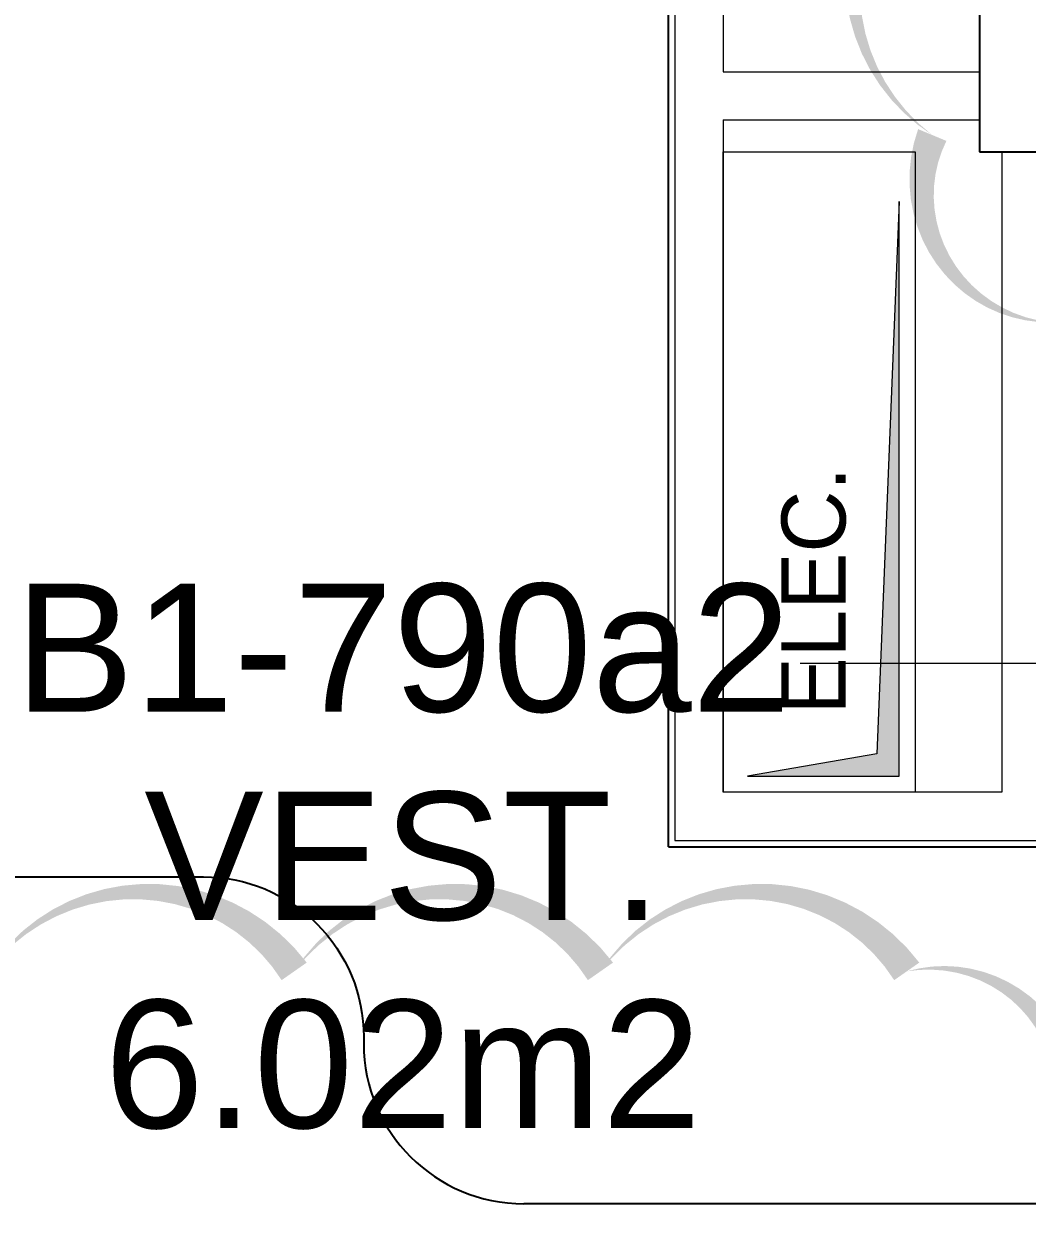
# Model space of a CAD drawing. Header units: metres. Extents: x -20317 to 2216, y -10281 to 3094.
# Drawn here: x -1756.7 to -1443.5, y -7917.6 to -7545.9 of the extents above; entities that cross this region are included whole.
import ezdxf
from ezdxf.enums import TextEntityAlignment as Align

# ---------------------------------------------------------------- set-up
doc = ezdxf.new("R2010")
doc.units = ezdxf.units.M
doc.header["$MEASUREMENT"] = 0
doc.layers.get('0').update_dxf_attribs({"color": 30, "lineweight": 0})
for name, color, linetype in [('6', 242, 'Continuous'), ('AG-PLASTER', 73, 'Continuous'), ('AG-TEXT', 7, 'Continuous'), ('V-2_Wall_Concrete', 160, 'Continuous')]:
    doc.layers.add(name, color=color, linetype=linetype)
for name, color, linetype, lineweight in [('AG-Wall', 4, 'Continuous', 20), ('AI-040', 2, 'Continuous', 20), ('AI-040 @ 250', 2, 'Continuous', 20), ('HOLD', 7, 'Continuous', 0), ('shaft', 3, 'Continuous', 20)]:
    doc.layers.add(name, color=color, linetype=linetype, lineweight=lineweight)
doc.styles.add('$0$ARIAL', font='arial.ttf', dxfattribs={"width": 0.9})
doc.styles.add('$0$IIS IKEA SANS', font='')
doc.styles.get('$0$IIS IKEA SANS').set_extended_font_data('IKEA Sans')

# ---------------------------------------------------------------- blocks, each defined once
blk = doc.blocks.new('A$C25E070F3')
at = {"layer": 'shaft'}
h = blk.add_hatch(color=256, dxfattribs=at)
h.dxf.hatch_style = 1
h.paths.add_polyline_path([(-824, -2050), (-350, -2050), (-350, -255.1), (-420, -1980)])
at = {"layer": 'AG-PLASTER'}
for q in [(-1070, 9500), (3370, -2270)]:
    blk.add_line((-1070, -2270), q, dxfattribs=at)
at = {"layer": 'AG-Wall'}
for p, q in [((-1050, 9850), (-1050, -2250)), ((-900, 3800), (-900, 150)), ((-900, 150), (-100, 150)), ((-900, 0), (-100, 0)), ((-900, 0), (-900, -2100)), ((-30, -100), (-30, -2100)), ((-30, -100), (-30, -2100)), ((-30, -2100), (-900, -2100)), ((-1050, -2250), (3350, -2250))]:
    blk.add_line(p, q, dxfattribs=at)
at = {"layer": 'shaft', "ltscale": 2000}
blk.add_lwpolyline([(-900, -100), (-300, -100), (-300, -2100), (-900, -2100), (-900, -100)], dxfattribs=at)
at = {"layer": 'shaft'}
blk.add_lwpolyline([(-824, -2050), (-350, -2050), (-350, -255.1), (-420, -1980), (-824, -2050)], dxfattribs=at)
at = {"layer": 'V-2_Wall_Concrete', "ltscale": 1000, "transparency": 33554687}
for p, q in [((-100, 9500), (-100, -100)), ((-100, -100), (500, -100))]:
    blk.add_line(p, q, dxfattribs=at)
at = {"layer": 'AG-TEXT', "ltscale": 0.3, "style": '$0$IIS IKEA SANS'}
blk.add_text('ELEC.', height=200, rotation=90, dxfattribs=at).set_placement((-517.6, -1856.8))
blk = doc.blocks.new('$0$A$C742A37F2')
at = {"layer": '6'}
blk.add_line((84.5809, -74.3082), (78.4285, -74.3082), dxfattribs=at)
blk.add_lwpolyline([(75.1007, -71.9728), (75.1007, -72.787, 0.414214), (75.6007, -73.287), (77.4285, -73.287, -0.414214), (77.9285, -73.787), (77.9285, -73.8082)], format="xyb", dxfattribs=at)
blk.add_arc((78.4285, -73.8082), 0.5, 180, 270, dxfattribs=at)
blk = doc.blocks.new('*U16')
at = {"style": '$0$ARIAL'}
for tag, p in [('NO', (1.676, 0.8)), ('MAHAL', (1.676, -1.8)), ('ALAN', (1.676, -4.4))]:
    blk.add_attdef(tag, text='', height=1.6, dxfattribs=at).set_placement(p, align=Align.MIDDLE_CENTER)

msp = doc.modelspace()

# ---------------------------------------------------------------- linework, layer by layer
at = {"layer": 'AI-040', "color": 2, "linetype": 'Continuous', "lineweight": 20}
msp.add_line((-1514.35, -7745.58), (-1356.76, -7745.58), dxfattribs=at)
at = {"layer": 'HOLD'}
msp.add_lwpolyline([(-1161.61, -7445.6, 0, 9.56, -0.517742), (-1151.61, -7541.2, 0, 9.56, -0.704914), (-1151.61, -7611.8, 0, 9.56, -0.470181), (-1254.87, -7614.13, 0, 9.56, -0.50363), (-1350.47, -7639.13, 0, 9.56, -0.581384), (-1436.07, -7639.13, 0, 9.56, -0.520567), (-1473.14, -7580.61, 0, 9.56, -0.520567), (-1473.14, -7485.01, 0, 9.56, -0.520567), (-1416.95, -7445.6, 0, 9.56, -0.520567), (-1321.35, -7445.6, 0, 9.56, -0.520567), (-1225.76, -7445.6, 0, 9.56, -0.601722)], format="xyseb", close=True, dxfattribs=at)
msp.add_lwpolyline([(-1767.89, -7841.8, 0, 9.56, -0.520567), (-1672.29, -7841.8, 0, 9.56, -0.520567), (-1576.7, -7841.8, 0, 9.56, -0.520567), (-1481.1, -7841.8, 0, 9.56, -0.520567), (-1430.91, -7887.2, 0, 9.56, -0.520567), (-1430.91, -7982.79, 0, 9.56, -0.520567), (-1430.91, -8078.39, 0, 9.56, -0.520567), (-1430.91, -8173.99, 0, 9.56, -0.520567), (-1430.91, -8269.58, 0, 9.56, -0.520567), (-1456.03, -8340.05, 0, 9.56, -0.520567), (-1551.63, -8340.05, 0, 9.56, -0.520567), (-1647.22, -8340.05, 0, 9.56, -0.520567), (-1742.82, -8340.05, 0, 9.56, -0.520567), (-1838.42, -8340.05, 0, 9.56, -0.520567)], format="xyseb", dxfattribs=at)

# ---------------------------------------------------------------- block references
at = {"xscale": 0.1, "yscale": 0.1, "zscale": 0.1}
msp.add_blockref('A$C25E070F3', (-1448.44, -7575.88), dxfattribs=at)
at = {"layer": '6', "xscale": 100, "yscale": 100, "zscale": 100}
msp.add_blockref('$0$A$C742A37F2', (-9443.44, -483.57), dxfattribs=at)
at = {"layer": 'AI-040 @ 250', "color": 2, "linetype": 'Continuous', "lineweight": 20, "xscale": 25, "yscale": 25, "zscale": 25}
msp.add_blockref('*U16', (-1680.25, -7760.73), dxfattribs=at).add_auto_attribs({'ALAN': '6.02m2', 'MAHAL': 'VEST.', 'NO': 'B1-790a2'})

doc.saveas('drawing.dxf')
